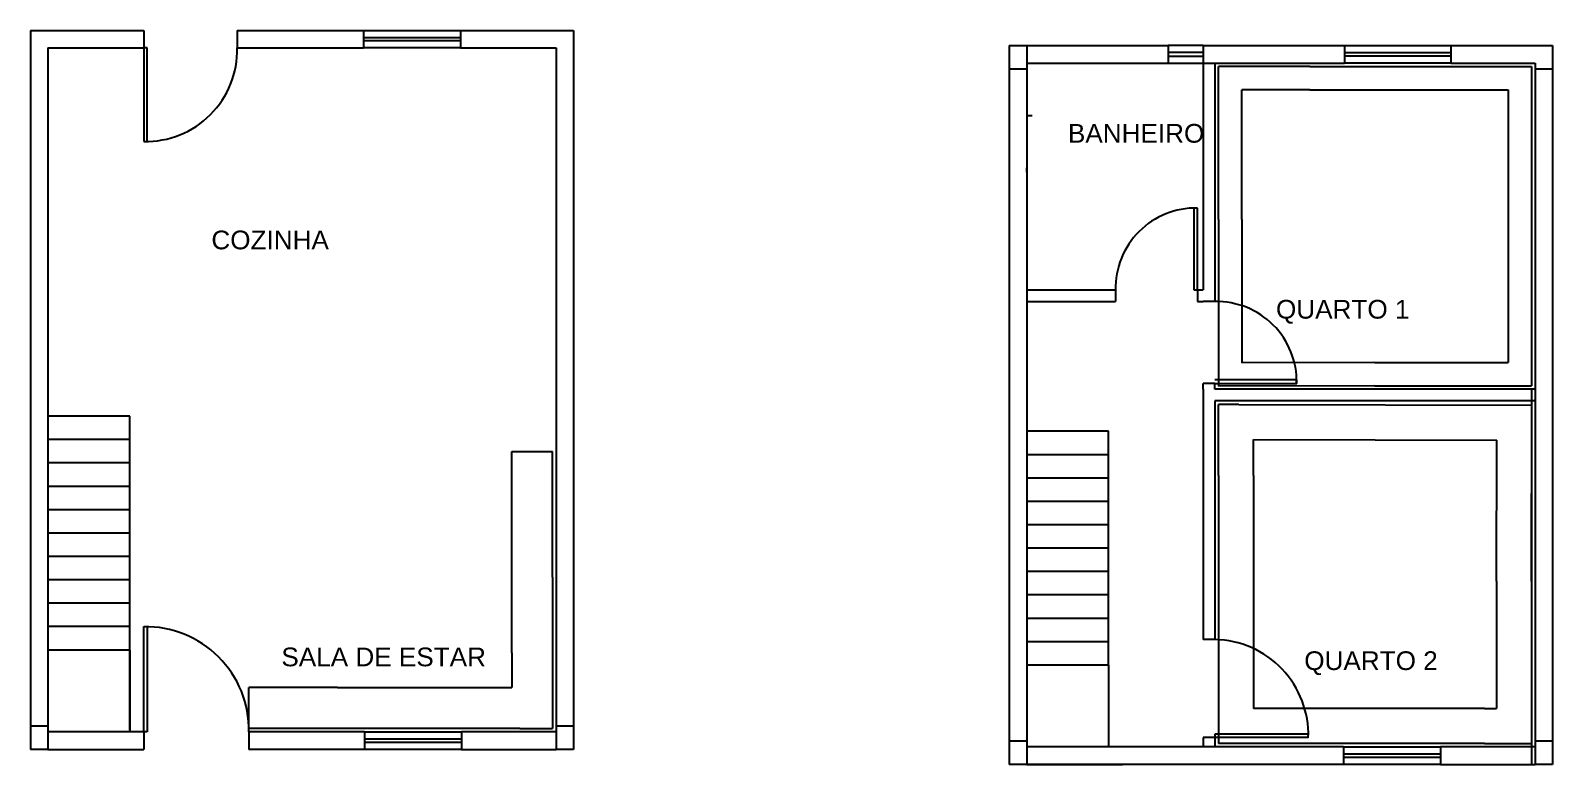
# Model space of a CAD drawing. Header units: millimetres. Extents: x 0 to 3396, y 982 to 2884.
# Drawn here: x 2118.78 to 2131.8, y 988.35 to 994.63 of the extents above; entities that cross this region are included whole.
import ezdxf

# ---------------------------------------------------------------- set-up
doc = ezdxf.new("R2010")
doc.units = ezdxf.units.MM
for name, color, linetype in [('0SGRENZE', 7, 'Continuous'), ('ABERTURA', 5, 'Continuous'), ('ESCADA', 1, 'Continuous'), ('JANELA', 3, 'Continuous'), ('MOVEIS', 2, 'Continuous'), ('PAREDE', 7, 'Continuous'), ('PISO', 6, 'Continuous'), ('TEXTOS', 2, 'Continuous')]:
    doc.layers.add(name, color=color, linetype=linetype)
doc.styles.add('ARIAL', font='arial.ttf')

msp = doc.modelspace()

# ---------------------------------------------------------------- linework, layer by layer
for p, q in [((2128.814, 994.351), (2128.814, 992.411)), ((2128.914, 994.351), (2128.914, 992.311)), ((2127.304, 992.411), (2128.064, 992.411)), ((2127.304, 992.311), (2128.064, 992.311)), ((2128.064, 992.411), (2128.064, 992.311)), ((2128.764, 992.411), (2128.814, 992.411)), ((2128.764, 992.411), (2128.764, 992.311)), ((2128.764, 992.311), (2128.814, 992.311)), ((2128.914, 992.311), (2128.814, 992.311)), ((2128.814, 991.561), (2128.814, 991.611)), ((2128.914, 991.611), (2128.814, 991.611)), ((2128.814, 991.561), (2128.814, 989.42)), ((2128.914, 991.561), (2128.914, 991.611)), ((2131.654, 991.561), (2128.914, 991.561)), ((2131.654, 991.461), (2128.914, 991.461)), ((2128.914, 991.461), (2128.914, 989.42)), ((2128.914, 989.42), (2128.814, 989.42)), ((2127.304, 988.551), (2127.154, 988.551)), ((2128.813, 988.581), (2128.813, 988.501)), ((2128.913, 988.581), (2128.813, 988.581)), ((2128.913, 988.581), (2128.913, 988.501)), ((2127.304, 988.351), (2128.124, 988.351))]:
    msp.add_line(p, q)
at = {"layer": '0SGRENZE'}
for p, q in [((2128.914, 991.461), (2128.914, 989.596)), ((2129.753, 991.461), (2128.914, 991.461))]:
    msp.add_line(p, q, dxfattribs=at)
at = {"layer": 'ABERTURA'}
for p, q in [((2119.745, 994.48), (2119.745, 993.68)), ((2119.775, 994.48), (2119.745, 994.48)), ((2119.775, 993.68), (2119.775, 994.48)), ((2119.745, 993.68), (2119.775, 993.68)), ((2128.764, 993.111), (2128.734, 993.111)), ((2128.734, 993.111), (2128.734, 992.411)), ((2128.764, 992.411), (2128.764, 993.111)), ((2128.734, 992.411), (2128.764, 992.411)), ((2129.614, 991.641), (2128.914, 991.641)), ((2128.914, 991.611), (2129.614, 991.611)), ((2129.614, 991.611), (2129.614, 991.641)), ((2119.745, 988.63), (2119.745, 989.53)), ((2119.745, 989.53), (2119.775, 989.53)), ((2119.775, 989.53), (2119.775, 988.63)), ((2119.775, 988.63), (2119.745, 988.63)), ((2129.713, 988.611), (2128.913, 988.611)), ((2128.913, 988.611), (2128.913, 988.581)), ((2129.713, 988.581), (2128.913, 988.581))]:
    msp.add_line(p, q, dxfattribs=at)
for centre, radius, start, end in [((2119.76, 994.465), 0.785, 268.9053, 1.0947), ((2128.749, 992.426), 0.685, 88.7455, 181.2545), ((2128.929, 991.626), 0.685, 358.7455, 91.2545), ((2119.76, 988.645), 0.885, 359.029, 90.971), ((2128.898, 988.604), 0.816, 358.3222, 88.8835)]:
    msp.add_arc(centre, radius, start, end, dxfattribs=at)
at = {"layer": 'ESCADA'}
for p, q in [((2119.625, 991.33), (2118.925, 991.33)), ((2119.625, 989.33), (2119.625, 991.33)), ((2119.625, 991.13), (2118.925, 991.13)), ((2128.004, 991.201), (2127.304, 991.201)), ((2128.004, 989.201), (2128.004, 991.201)), ((2128.004, 991.001), (2127.304, 991.001)), ((2119.625, 990.93), (2118.925, 990.93)), ((2128.004, 990.801), (2127.304, 990.801)), ((2119.625, 990.73), (2118.925, 990.73)), ((2119.625, 990.53), (2118.925, 990.53)), ((2128.004, 990.601), (2127.304, 990.601)), ((2128.004, 990.401), (2127.304, 990.401)), ((2119.625, 990.33), (2118.925, 990.33)), ((2119.625, 990.13), (2118.925, 990.13)), ((2128.004, 990.201), (2127.304, 990.201)), ((2128.004, 990.001), (2127.304, 990.001)), ((2119.625, 989.93), (2118.925, 989.93)), ((2119.625, 989.73), (2118.925, 989.73)), ((2128.004, 989.801), (2127.304, 989.801)), ((2128.004, 989.601), (2127.304, 989.601)), ((2119.625, 989.53), (2118.925, 989.53)), ((2119.625, 989.33), (2118.925, 989.33)), ((2119.625, 989.33), (2119.625, 988.63)), ((2128.004, 989.401), (2127.304, 989.401)), ((2128.004, 989.201), (2127.304, 989.201)), ((2128.004, 989.201), (2128.004, 988.501))]:
    msp.add_line(p, q, dxfattribs=at)
at = {"layer": 'JANELA'}
for p, q in [((2121.625, 994.63), (2122.455, 994.63)), ((2121.625, 994.57), (2122.455, 994.57)), ((2122.455, 994.54), (2121.625, 994.54)), ((2122.455, 994.48), (2121.625, 994.48)), ((2128.814, 994.501), (2128.514, 994.501)), ((2128.814, 994.441), (2128.514, 994.441)), ((2128.514, 994.411), (2128.814, 994.411)), ((2130.024, 994.501), (2130.934, 994.501)), ((2130.024, 994.441), (2130.934, 994.441)), ((2130.934, 994.411), (2130.024, 994.411)), ((2128.514, 994.351), (2128.814, 994.351)), ((2130.934, 994.351), (2130.024, 994.351)), ((2121.635, 988.63), (2122.465, 988.63)), ((2121.635, 988.57), (2122.465, 988.57)), ((2122.465, 988.54), (2121.635, 988.54)), ((2122.465, 988.48), (2121.635, 988.48)), ((2130.014, 988.501), (2130.844, 988.501)), ((2130.014, 988.441), (2130.844, 988.441)), ((2130.844, 988.411), (2130.014, 988.411)), ((2130.844, 988.351), (2130.014, 988.351))]:
    msp.add_line(p, q, dxfattribs=at)
at = {"layer": 'MOVEIS'}
msp.add_line((2127.304, 993.417), (2127.304, 993.454), dxfattribs=at)
at = {"layer": 'PAREDE'}
for p, q in [((2118.775, 994.63), (2118.925, 994.63)), ((2118.775, 994.63), (2118.775, 988.48)), ((2118.925, 994.63), (2119.745, 994.63)), ((2119.745, 994.63), (2119.745, 994.48)), ((2120.545, 994.63), (2121.625, 994.63)), ((2120.545, 994.63), (2120.545, 994.48)), ((2121.625, 994.63), (2121.625, 994.48)), ((2122.455, 994.63), (2123.275, 994.63)), ((2122.455, 994.63), (2122.455, 994.48)), ((2123.275, 994.63), (2123.425, 994.63)), ((2123.425, 994.63), (2123.425, 988.48)), ((2118.925, 994.48), (2119.745, 994.48)), ((2118.925, 994.48), (2118.925, 988.48)), ((2120.545, 994.48), (2121.625, 994.48)), ((2122.455, 994.48), (2123.275, 994.48)), ((2123.275, 994.48), (2123.275, 988.48)), ((2127.154, 994.501), (2127.304, 994.501)), ((2127.154, 994.501), (2127.154, 988.351)), ((2127.304, 994.501), (2128.514, 994.501)), ((2127.304, 994.501), (2127.304, 988.351)), ((2128.514, 994.501), (2128.514, 994.351)), ((2128.814, 994.501), (2130.024, 994.501)), ((2128.814, 994.501), (2128.814, 994.351)), ((2128.924, 994.501), (2130.024, 994.501)), ((2130.024, 994.501), (2130.024, 994.351)), ((2130.934, 994.501), (2131.654, 994.501)), ((2130.934, 994.501), (2130.934, 994.351)), ((2130.934, 994.501), (2130.934, 994.351)), ((2131.654, 994.501), (2131.804, 994.501)), ((2131.804, 994.501), (2131.804, 988.351)), ((2127.154, 994.301), (2127.304, 994.301)), ((2127.304, 994.351), (2128.514, 994.351)), ((2128.814, 994.351), (2130.024, 994.351)), ((2129.727, 994.321), (2128.944, 994.321)), ((2128.944, 994.303), (2128.944, 994.321)), ((2128.944, 993.014), (2128.944, 994.303)), ((2129.727, 994.321), (2131.618, 994.321)), ((2130.934, 994.351), (2131.654, 994.351)), ((2131.618, 994.321), (2131.624, 994.321)), ((2131.624, 994.321), (2131.624, 991.591)), ((2131.654, 994.351), (2131.654, 988.351)), ((2131.654, 994.351), (2131.654, 988.351)), ((2131.654, 994.301), (2131.804, 994.301)), ((2129.144, 993.014), (2129.144, 994.121)), ((2129.727, 994.121), (2129.144, 994.121)), ((2129.727, 994.121), (2131.424, 994.121)), ((2131.424, 994.121), (2131.424, 991.791)), ((2128.944, 993.014), (2128.944, 991.586)), ((2129.144, 993.014), (2129.144, 991.786)), ((2128.944, 991.786), (2128.944, 991.786)), ((2130.284, 991.791), (2129.144, 991.786)), ((2130.284, 991.791), (2131.424, 991.791)), ((2130.284, 991.591), (2128.944, 991.586)), ((2129.144, 991.586), (2129.144, 991.586)), ((2130.284, 991.591), (2131.624, 991.591)), ((2131.624, 991.561), (2131.624, 988.351)), ((2128.944, 990.823), (2128.944, 991.431)), ((2129.119, 991.431), (2128.944, 991.431)), ((2129.119, 991.431), (2131.627, 991.426)), ((2129.244, 991.43), (2129.244, 991.431)), ((2131.624, 989.92), (2131.627, 991.426)), ((2119.625, 988.645), (2119.625, 991.33)), ((2129.244, 991.13), (2131.327, 991.126)), ((2129.244, 990.823), (2129.244, 991.13)), ((2122.895, 990.378), (2122.895, 991.028)), ((2122.895, 991.028), (2123.121, 991.028)), ((2123.121, 991.028), (2123.245, 991.028)), ((2123.245, 989.954), (2123.245, 991.028)), ((2131.324, 989.92), (2131.327, 991.126)), ((2131.624, 991.126), (2131.627, 991.126)), ((2128.944, 990.823), (2128.944, 989.453)), ((2129.244, 990.823), (2129.244, 989.453)), ((2122.895, 989.307), (2122.895, 990.378)), ((2123.245, 989.954), (2123.245, 988.66)), ((2131.324, 989.92), (2131.324, 988.831)), ((2131.624, 989.92), (2131.624, 988.531)), ((2128.944, 989.453), (2128.944, 988.531)), ((2129.244, 989.453), (2129.244, 988.831)), ((2122.895, 989.307), (2122.895, 989.01)), ((2120.645, 988.93), (2120.645, 989.01)), ((2120.659, 989.01), (2120.645, 989.01)), ((2120.645, 988.66), (2120.645, 988.93)), ((2121.403, 989.01), (2120.659, 989.01)), ((2121.403, 989.01), (2122.895, 989.01)), ((2131.221, 988.831), (2129.244, 988.831)), ((2131.221, 988.831), (2131.324, 988.831)), ((2118.925, 988.68), (2118.775, 988.68)), ((2122.963, 988.66), (2120.645, 988.66)), ((2122.963, 988.66), (2123.245, 988.66)), ((2123.425, 988.68), (2123.275, 988.68)), ((2119.745, 988.63), (2118.925, 988.63)), ((2119.745, 988.63), (2119.745, 988.48)), ((2121.635, 988.63), (2120.645, 988.63)), ((2120.645, 988.63), (2120.645, 988.48)), ((2121.635, 988.63), (2121.635, 988.48)), ((2123.275, 988.63), (2122.465, 988.63)), ((2122.465, 988.63), (2122.465, 988.48)), ((2131.221, 988.531), (2128.944, 988.531)), ((2131.221, 988.531), (2131.624, 988.531)), ((2131.804, 988.551), (2131.654, 988.551)), ((2118.925, 988.48), (2118.775, 988.48)), ((2118.925, 988.48), (2119.745, 988.48)), ((2121.635, 988.48), (2120.645, 988.48)), ((2122.465, 988.48), (2123.275, 988.48)), ((2123.425, 988.48), (2123.275, 988.48)), ((2130.014, 988.501), (2127.304, 988.501)), ((2130.014, 988.501), (2130.014, 988.351)), ((2131.654, 988.501), (2130.844, 988.501)), ((2130.844, 988.501), (2130.844, 988.351)), ((2127.304, 988.351), (2127.154, 988.351)), ((2130.014, 988.351), (2127.304, 988.351)), ((2130.844, 988.351), (2131.654, 988.351)), ((2131.804, 988.351), (2131.654, 988.351))]:
    msp.add_line(p, q, dxfattribs=at)
at = {"layer": 'PISO'}
msp.add_line((2127.349, 993.9), (2127.314, 993.9), dxfattribs=at)

# ---------------------------------------------------------------- texts
at = {"layer": 'TEXTOS', "style": 'ARIAL'}
for s, p in [('BANHEIRO', (2127.656, 993.67)), ('COZINHA ', (2120.324, 992.758)), ('QUARTO 1', (2129.437, 992.165)), ('SALA DE ESTAR', (2120.923, 989.191)), ('QUARTO 2', (2129.679, 989.159))]:
    msp.add_text(s, height=0.16, dxfattribs=at).set_placement(p)

doc.saveas('drawing.dxf')
